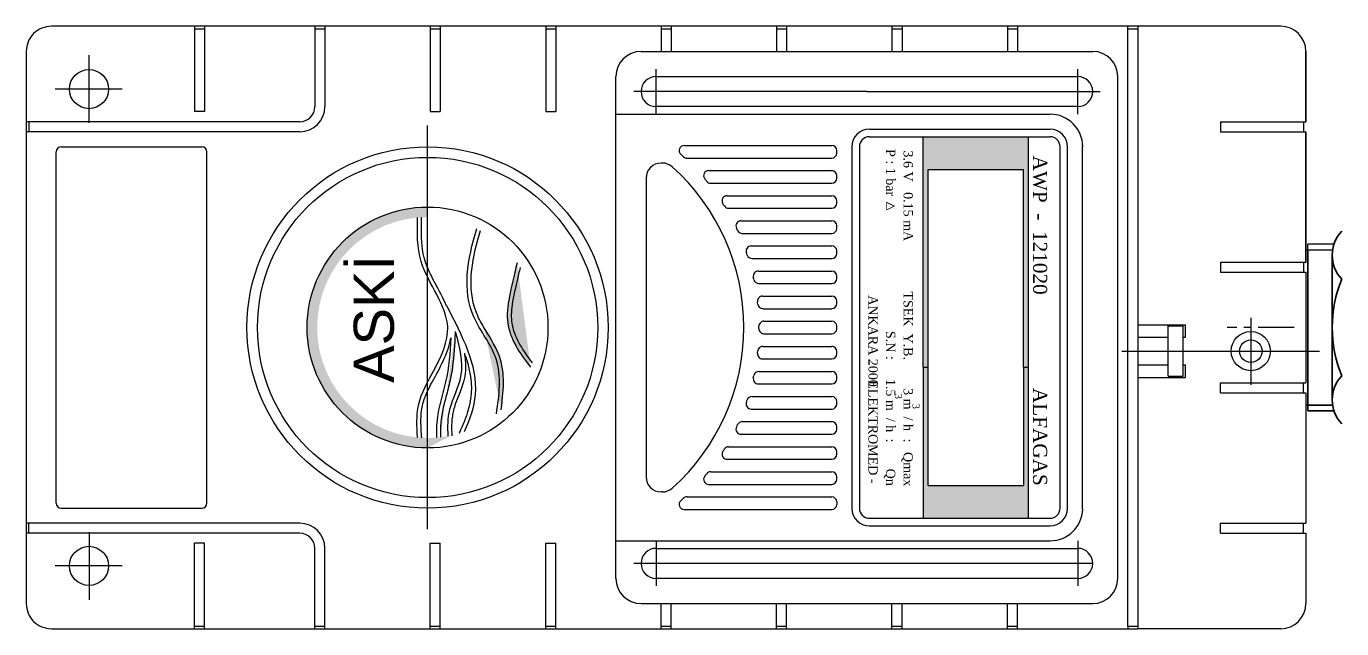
# Model space of a CAD drawing. Header units: centimetres. Extents: x 0 to 3740, y -4063 to 107.
# Drawn here: x 71.27 to 117.72, y -1076.21 to -1054.95 of the extents above; entities that cross this region are included whole.
import ezdxf

# ---------------------------------------------------------------- set-up
doc = ezdxf.new("R2010")
doc.units = ezdxf.units.CM
doc.linetypes.add('CENTER', pattern=[5.08, 3.175, -0.635, 0.635, -0.635])
doc.linetypes.add('SOGUK', pattern=[50, 40, -5, 0, -5])
doc.layers.add('ROTAS-SIHHI-SEMBOL', color=5, linetype='Continuous')
doc.styles.add('HALİL', font='arial.ttf')
doc.styles.add('STYLE1', font='times.ttf', dxfattribs={"width": 0.7})

# ---------------------------------------------------------------- blocks, each defined once
blk = doc.blocks.new('MTY-SU SAYACI KARTLI')
at = {"linetype": 'Continuous', "ltscale": 0.2}
h = blk.add_hatch(color=1, dxfattribs=at)
h.paths.add_polyline_path([(36.883, 0.119), (36.971, 0.119), (36.971, 2.91), (38.655, 2.91), (38.655, 0.119), (38.743, 0.119), (38.743, 3.486), (36.883, 3.486)])
h.paths.add_polyline_path([(36.883, -0.579), (36.971, -0.579), (36.971, 0.119), (36.883, 0.119)])
h.paths.add_polyline_path([(38.655, -0.579), (38.743, -0.579), (38.743, 0.119), (38.655, 0.119)])
h = blk.add_hatch(color=1, dxfattribs=at)
h.paths.add_polyline_path([(36.883, 0.119), (36.971, 0.119), (36.971, 2.91), (38.655, 2.91), (38.655, 0.119), (38.743, 0.119), (38.743, 3.486), (36.883, 3.486)])
h.paths.add_polyline_path([(36.883, -0.579), (36.971, -0.579), (36.971, 0.119), (36.883, 0.119)])
h.paths.add_polyline_path([(38.655, -0.579), (38.743, -0.579), (38.743, 0.119), (38.655, 0.119)])
h = blk.add_hatch(color=1, dxfattribs=at)
h.paths.add_polyline_path([(28.135, 2.245), (28.135, 2.068, 1), (28.135, -1.83), (28.135, -2.007, -1)])
edge = h.paths.add_edge_path()
edge.add_line((28.135, -2.007), (28.135, -1.83))
edge.add_arc((28.135, 0.119), 1.949, 270, 282.683)
edge.add_spline(control_points=[(28.564, -1.792), (28.564, -1.789), (28.563, -1.786), (28.563, -1.782)], knot_values=[5.289498, 5.289498, 5.289498, 5.289498, 5.317392, 5.317392, 5.317392, 5.317392], degree=3, periodic=0)
h = blk.add_hatch(color=1, dxfattribs=at)
h.paths.add_polyline_path([(28.135, 2.245), (28.135, 2.068, 1), (28.135, -1.83), (28.135, -2.007, -1)])
edge = h.paths.add_edge_path()
edge.add_line((28.135, -2.007), (28.135, -1.83))
edge.add_arc((28.135, 0.119), 1.949, 270, 282.683)
edge.add_spline(control_points=[(28.564, -1.792), (28.564, -1.789), (28.563, -1.786), (28.563, -1.782)], knot_values=[5.289498, 5.289498, 5.289498, 5.289498, 5.317392, 5.317392, 5.317392, 5.317392], degree=3, periodic=0)
h = blk.add_hatch(color=1, dxfattribs=at)
edge = h.paths.add_edge_path()
edge.add_spline(control_points=[(29.954, -0.581), (29.754, -0.33), (29.414, 0.195), (29.613, 0.798), (29.715, 1.26)], knot_values=[0.701679, 0.701679, 0.701679, 0.701679, 3.244989, 5.921262, 5.921262, 5.921262, 5.921262], degree=3, periodic=0)
h = blk.add_hatch(color=1, dxfattribs=at)
edge = h.paths.add_edge_path()
edge.add_spline(control_points=[(29.954, -0.581), (29.754, -0.33), (29.414, 0.195), (29.613, 0.798), (29.715, 1.26)], knot_values=[0.701679, 0.701679, 0.701679, 0.701679, 3.244989, 5.921262, 5.921262, 5.921262, 5.921262], degree=3, periodic=0)
h = blk.add_hatch(color=1, dxfattribs=at)
edge = h.paths.add_edge_path()
edge.add_spline(control_points=[(28.622, 0.046), (28.62, -0.013), (28.617, -0.071), (28.603, -0.334), (28.585, -0.539), (28.529, -0.841), (28.504, -0.94), (28.452, -1.132), (28.425, -1.227), (28.384, -1.418), (28.371, -1.515), (28.362, -1.682), (28.361, -1.749), (28.362, -1.817)], knot_values=[0.366937, 0.366937, 0.366937, 0.366937, 0.856442, 0.856442, 2.569326, 2.569326, 3.406162, 3.406162, 4.242998, 4.242998, 5.120567, 5.120567, 5.702067, 5.702067, 5.702067, 5.702067], degree=3, periodic=0)
h = blk.add_hatch(color=1, dxfattribs=at)
edge = h.paths.add_edge_path()
edge.add_spline(control_points=[(28.622, 0.046), (28.62, -0.013), (28.617, -0.071), (28.603, -0.334), (28.585, -0.539), (28.529, -0.841), (28.504, -0.94), (28.452, -1.132), (28.425, -1.227), (28.384, -1.418), (28.371, -1.515), (28.362, -1.682), (28.361, -1.749), (28.362, -1.817)], knot_values=[0.366937, 0.366937, 0.366937, 0.366937, 0.856442, 0.856442, 2.569326, 2.569326, 3.406162, 3.406162, 4.242998, 4.242998, 5.120567, 5.120567, 5.702067, 5.702067, 5.702067, 5.702067], degree=3, periodic=0)
h = blk.add_hatch(color=1, dxfattribs=at)
edge = h.paths.add_edge_path()
edge.add_spline(control_points=[(29.131, 0.119), (29.141, 0.102), (29.151, 0.085), (29.254, -0.086), (29.357, -0.244), (29.442, -0.506), (29.458, -0.593), (29.483, -0.841), (29.472, -1.005), (29.448, -1.224), (29.44, -1.28), (29.433, -1.335)], knot_values=[0.211698, 0.211698, 0.211698, 0.211698, 0.378171, 0.378171, 1.887189, 1.887189, 2.608882, 2.608882, 3.932984, 3.932984, 4.383336, 4.383336, 4.383336, 4.383336], degree=3, periodic=0)
h = blk.add_hatch(color=1, dxfattribs=at)
edge = h.paths.add_edge_path()
edge.add_spline(control_points=[(29.131, 0.119), (29.141, 0.102), (29.151, 0.085), (29.254, -0.086), (29.357, -0.244), (29.442, -0.506), (29.458, -0.593), (29.483, -0.841), (29.472, -1.005), (29.448, -1.224), (29.44, -1.28), (29.433, -1.335)], knot_values=[0.211698, 0.211698, 0.211698, 0.211698, 0.378171, 0.378171, 1.887189, 1.887189, 2.608882, 2.608882, 3.932984, 3.932984, 4.383336, 4.383336, 4.383336, 4.383336], degree=3, periodic=0)
blk.add_hatch(color=1, dxfattribs=at).paths.add_polyline_path([(36.883, -3.247), (38.743, -3.247), (38.743, -0.579), (38.655, -0.579), (38.655, -2.672), (36.971, -2.672), (36.971, -0.579), (36.883, -0.579)])
blk.add_hatch(color=1, dxfattribs=at).paths.add_polyline_path([(36.883, -3.247), (38.743, -3.247), (38.743, -0.579), (38.655, -0.579), (38.655, -2.672), (36.971, -2.672), (36.971, -0.579), (36.883, -0.579)])
at = {"color": 1, "linetype": 'Continuous', "ltscale": 4}
for p, q in [((24.019, 5.435), (24.019, 3.929)), ((24.019, 5.435), (24.019, 3.929)), ((24.196, 5.435), (24.196, 3.929)), ((24.196, 5.435), (24.196, 3.929)), ((26.145, 5.435), (26.145, 4.017)), ((26.145, 5.435), (26.145, 4.017)), ((26.322, 5.435), (26.322, 4.017)), ((26.322, 5.435), (26.322, 4.017)), ((28.183, 5.435), (28.183, 3.929)), ((28.183, 5.435), (28.183, 3.929)), ((28.36, 5.435), (28.36, 3.929)), ((28.36, 5.435), (28.36, 3.929)), ((30.22, 5.435), (30.22, 3.929)), ((30.22, 5.435), (30.22, 3.929)), ((30.398, 5.435), (30.398, 3.929)), ((30.398, 5.435), (30.398, 3.929)), ((32.258, 5.435), (32.258, 4.992)), ((32.258, 5.435), (32.258, 4.992)), ((32.258, 5.39), (32.435, 5.39)), ((32.258, 5.39), (32.435, 5.39)), ((32.435, 5.435), (32.435, 4.992)), ((32.435, 5.435), (32.435, 4.992)), ((34.296, 5.435), (34.296, 4.992)), ((34.296, 5.435), (34.296, 4.992)), ((34.296, 5.39), (34.473, 5.39)), ((34.296, 5.39), (34.473, 5.39)), ((34.473, 5.435), (34.473, 4.992)), ((34.473, 5.435), (34.473, 4.992)), ((36.333, 5.435), (36.333, 4.992)), ((36.333, 5.435), (36.333, 4.992)), ((36.333, 5.39), (36.511, 5.39)), ((36.333, 5.39), (36.511, 5.39)), ((36.511, 5.435), (36.511, 4.992)), ((36.511, 5.435), (36.511, 4.992)), ((38.371, 5.435), (38.371, 4.992)), ((38.371, 5.435), (38.371, 4.992)), ((38.371, 5.39), (38.548, 5.39)), ((38.371, 5.39), (38.548, 5.39)), ((38.548, 5.435), (38.548, 4.992)), ((38.548, 5.435), (38.548, 4.992)), ((40.497, -5.152), (40.497, 5.39)), ((40.497, -5.152), (40.497, 5.39)), ((31.904, 4.992), (39.878, 4.992)), ((31.904, 4.992), (39.878, 4.992)), ((31.461, -0.324), (31.461, 4.549)), ((31.461, -0.324), (31.461, 4.549)), ((32.17, 4.549), (39.612, 4.549)), ((32.17, 4.549), (39.612, 4.549)), ((40.321, -4.311), (40.321, 4.549)), ((40.321, -4.311), (40.321, 4.549)), ((39.612, 4.017), (32.17, 4.017)), ((39.612, 4.017), (32.17, 4.017)), ((25.879, 3.751), (21.051, 3.751)), ((25.879, 3.751), (21.051, 3.751)), ((21.095, 3.751), (21.095, 3.574)), ((21.095, 3.751), (21.095, 3.574)), ((24.196, 3.929), (24.019, 3.929)), ((24.196, 3.929), (24.019, 3.929)), ((28.183, 3.929), (28.36, 3.929)), ((28.183, 3.929), (28.36, 3.929)), ((30.22, 3.929), (30.398, 3.929)), ((30.22, 3.929), (30.398, 3.929)), ((31.461, 3.884), (39.125, 3.884)), ((31.461, 3.884), (39.125, 3.884)), ((42.136, 3.751), (43.642, 3.751)), ((42.136, 3.751), (42.136, 3.574)), ((42.136, 3.751), (43.642, 3.751)), ((42.136, 3.751), (42.136, 3.574)), ((25.879, 3.574), (21.051, 3.574)), ((25.879, 3.574), (21.051, 3.574)), ((35.935, 3.619), (39.125, 3.619)), ((35.935, 3.619), (39.125, 3.619)), ((35.935, 3.486), (39.125, 3.486)), ((35.935, 3.486), (39.125, 3.486)), ((42.136, 3.574), (43.642, 3.574)), ((42.136, 3.574), (43.642, 3.574)), ((21.668, 3.308), (24.149, 3.308)), ((21.668, 3.308), (24.149, 3.308)), ((35.625, 3.308), (35.625, -3.07)), ((35.625, 3.308), (35.625, -3.07)), ((35.758, 3.308), (35.758, -3.07)), ((35.758, 3.308), (35.758, -3.07)), ((39.302, -3.07), (39.302, 3.308)), ((39.302, -3.07), (39.302, 3.308)), ((39.435, -3.07), (39.435, 3.308)), ((39.435, -3.07), (39.435, 3.308)), ((39.7, -3.09), (39.7, 3.328)), ((39.7, -3.09), (39.7, 3.328)), ((21.58, -2.982), (21.58, 3.22)), ((21.58, -2.982), (21.58, 3.22)), ((24.237, -2.982), (24.237, 3.22)), ((24.237, -2.982), (24.237, 3.22)), ((42.136, 1.271), (43.642, 1.271)), ((42.136, 1.271), (42.136, 1.094)), ((42.136, 1.271), (43.642, 1.271)), ((42.136, 1.271), (42.136, 1.094)), ((42.136, 1.094), (43.642, 1.094)), ((42.136, 1.094), (43.642, 1.094)), ((40.674, 0.168), (41.516, 0.168)), ((40.674, 0.168), (41.516, 0.168)), ((41.21, 0.146), (41.476, 0.146)), ((41.21, -0.74), (41.21, 0.146)), ((41.21, 0.146), (41.476, 0.146)), ((41.21, -0.74), (41.21, 0.146)), ((41.476, -0.74), (41.476, 0.146)), ((41.476, -0.74), (41.476, 0.146)), ((41.516, -0.053), (41.516, 0.168)), ((41.516, -0.053), (41.516, 0.168)), ((40.674, -0.053), (41.21, -0.053)), ((40.674, -0.053), (41.21, -0.053)), ((41.476, -0.053), (41.516, -0.053)), ((41.476, -0.053), (41.516, -0.053)), ((31.461, -4.311), (31.461, -0.324)), ((31.461, -4.311), (31.461, -0.324)), ((40.674, -0.541), (41.21, -0.541)), ((40.674, -0.541), (41.21, -0.541)), ((41.476, -0.541), (41.516, -0.541)), ((41.476, -0.541), (41.516, -0.541)), ((41.516, -0.762), (41.516, -0.541)), ((41.516, -0.762), (41.516, -0.541)), ((40.674, -0.762), (41.516, -0.762)), ((40.674, -0.762), (41.516, -0.762)), ((41.21, -0.74), (41.476, -0.74)), ((41.21, -0.74), (41.476, -0.74)), ((42.136, -0.855), (43.642, -0.855)), ((42.136, -1.033), (42.136, -0.855)), ((42.136, -0.855), (43.642, -0.855)), ((42.136, -1.033), (42.136, -0.855)), ((42.136, -1.033), (43.642, -1.033)), ((42.136, -1.033), (43.642, -1.033)), ((21.668, -3.07), (24.149, -3.07)), ((21.668, -3.07), (24.149, -3.07)), ((35.935, -3.247), (39.125, -3.247)), ((35.935, -3.247), (39.125, -3.247)), ((25.879, -3.336), (21.051, -3.336)), ((25.879, -3.336), (21.051, -3.336)), ((21.095, -3.513), (21.095, -3.336)), ((21.095, -3.513), (21.095, -3.336)), ((35.935, -3.38), (39.125, -3.38)), ((35.935, -3.38), (39.125, -3.38)), ((42.136, -3.336), (43.642, -3.336)), ((42.136, -3.513), (42.136, -3.336)), ((42.136, -3.336), (43.642, -3.336)), ((42.136, -3.513), (42.136, -3.336)), ((25.879, -3.513), (21.051, -3.513)), ((25.879, -3.513), (21.051, -3.513)), ((24.019, -5.197), (24.019, -3.69)), ((24.019, -5.197), (24.019, -3.69)), ((24.196, -3.69), (24.019, -3.69)), ((24.019, -5.197), (24.019, -3.69)), ((24.019, -5.197), (24.019, -3.69)), ((24.196, -3.69), (24.019, -3.69)), ((24.196, -5.197), (24.196, -3.69)), ((24.196, -5.197), (24.196, -3.69)), ((28.183, -5.197), (28.183, -3.69)), ((28.183, -3.69), (28.36, -3.69)), ((28.183, -5.197), (28.183, -3.69)), ((28.183, -3.69), (28.36, -3.69)), ((28.36, -5.197), (28.36, -3.69)), ((28.36, -5.197), (28.36, -3.69)), ((30.22, -5.197), (30.22, -3.69)), ((30.22, -3.69), (30.398, -3.69)), ((30.22, -5.197), (30.22, -3.69)), ((30.22, -3.69), (30.398, -3.69)), ((30.398, -5.197), (30.398, -3.69)), ((30.398, -5.197), (30.398, -3.69)), ((31.461, -3.646), (39.125, -3.646)), ((31.461, -3.646), (39.125, -3.646)), ((42.136, -3.513), (43.642, -3.513)), ((42.136, -3.513), (43.642, -3.513)), ((26.145, -5.197), (26.145, -3.779)), ((26.145, -5.197), (26.145, -3.779)), ((26.322, -5.197), (26.322, -3.779)), ((26.322, -5.197), (26.322, -3.779)), ((32.17, -3.779), (39.612, -3.779)), ((32.17, -3.779), (39.612, -3.779)), ((39.612, -4.311), (32.17, -4.311)), ((39.612, -4.311), (32.17, -4.311)), ((31.904, -4.754), (39.878, -4.754)), ((31.904, -4.754), (39.878, -4.754)), ((32.258, -5.197), (32.258, -4.754)), ((32.258, -5.197), (32.258, -4.754)), ((32.435, -5.197), (32.435, -4.754)), ((32.435, -5.197), (32.435, -4.754)), ((34.296, -5.197), (34.296, -4.754)), ((34.296, -5.197), (34.296, -4.754)), ((34.473, -5.197), (34.473, -4.754)), ((34.473, -5.197), (34.473, -4.754)), ((36.333, -5.197), (36.333, -4.754)), ((36.333, -5.197), (36.333, -4.754)), ((36.511, -5.197), (36.511, -4.754)), ((36.511, -5.197), (36.511, -4.754)), ((38.371, -5.197), (38.371, -4.754)), ((38.371, -5.197), (38.371, -4.754)), ((38.548, -5.197), (38.548, -4.754)), ((38.548, -5.197), (38.548, -4.754)), ((24.019, -5.152), (24.196, -5.152)), ((24.019, -5.152), (24.196, -5.152)), ((26.145, -5.152), (26.322, -5.152)), ((26.145, -5.152), (26.322, -5.152)), ((28.183, -5.152), (28.36, -5.152)), ((28.183, -5.152), (28.36, -5.152)), ((30.22, -5.152), (30.398, -5.152)), ((30.22, -5.152), (30.398, -5.152)), ((32.258, -5.152), (32.435, -5.152)), ((32.258, -5.152), (32.435, -5.152)), ((34.296, -5.152), (34.473, -5.152)), ((34.296, -5.152), (34.473, -5.152)), ((36.333, -5.152), (36.511, -5.152)), ((36.333, -5.152), (36.511, -5.152)), ((38.371, -5.152), (38.548, -5.152)), ((38.371, -5.152), (38.548, -5.152)), ((40.497, -5.152), (40.674, -5.152)), ((40.497, -5.152), (40.497, -5.197)), ((40.497, -5.152), (40.674, -5.152)), ((40.497, -5.152), (40.497, -5.197)), ((40.674, -5.197), (40.674, -5.197)), ((40.674, -5.197), (40.674, -5.197))]:
    blk.add_line(p, q, dxfattribs=at)
at = {"color": 18, "linetype": 'Continuous', "ltscale": 4, "true_color": 0x000000}
for p, q in [((24.019, 5.39), (24.196, 5.39)), ((24.019, 5.39), (24.196, 5.39)), ((26.145, 5.39), (26.322, 5.39)), ((26.145, 5.39), (26.322, 5.39)), ((28.183, 5.39), (28.36, 5.39)), ((28.183, 5.39), (28.36, 5.39)), ((30.22, 5.39), (30.398, 5.39)), ((30.22, 5.39), (30.398, 5.39)), ((40.497, 5.39), (40.497, 5.435)), ((40.497, 5.39), (40.497, 5.435)), ((40.497, 5.39), (40.674, 5.39)), ((40.497, 5.39), (40.674, 5.39)), ((40.674, 5.435), (40.674, 5.435)), ((40.674, 5.435), (40.674, 5.435))]:
    blk.add_line(p, q, dxfattribs=at)
at = {"color": 18, "linetype": 'Continuous', "ltscale": 0.2, "true_color": 0x000000}
for q in [(40.674, 5.435), (40.674, 5.435), (43.199, 5.435), (43.199, 5.435)]:
    blk.add_line((43.199, 5.435), q, dxfattribs=at)
at = {"color": 3, "linetype": 'Continuous', "ltscale": 0.2}
for p, q in [((40.674, 5.435), (40.674, -0.053)), ((40.674, 5.435), (40.674, -0.053)), ((43.199, 5.435), (40.674, 5.435)), ((43.642, 4.992), (43.642, 3.751)), ((43.642, 3.751), (43.642, 4.992)), ((43.642, 4.992), (43.642, 3.751)), ((43.642, 3.751), (43.642, 4.992)), ((43.598, 3.751), (43.598, 3.574)), ((43.598, 3.751), (43.598, 3.574)), ((43.642, 1.271), (43.642, 3.574)), ((43.642, 3.574), (43.642, 1.271)), ((43.642, 1.271), (43.642, 3.574)), ((43.642, 3.574), (43.642, 1.271)), ((36.971, 2.91), (38.655, 2.91)), ((36.971, 2.91), (38.655, 2.91)), ((43.677, 1.492), (43.677, 1.59)), ((43.677, 1.492), (43.677, 1.59)), ((43.598, 1.271), (43.598, 1.094)), ((43.598, 1.271), (43.598, 1.094)), ((43.642, 1.094), (43.642, -0.855)), ((43.642, 1.094), (43.642, -0.855)), ((40.674, -0.053), (40.674, -0.541)), ((40.674, -0.053), (40.674, -0.541)), ((40.674, -0.541), (40.674, -5.197)), ((40.674, -0.541), (40.674, -5.197)), ((43.598, -1.033), (43.598, -0.855)), ((43.598, -1.033), (43.598, -0.855)), ((43.642, -1.033), (43.642, -3.336)), ((43.642, -1.033), (43.642, -3.336)), ((43.598, -3.513), (43.598, -3.336)), ((43.598, -3.513), (43.598, -3.336)), ((43.642, -3.513), (43.642, -4.754)), ((43.642, -3.513), (43.642, -4.754)), ((43.199, -5.197), (40.674, -5.197)), ((43.199, -5.197), (40.674, -5.197))]:
    blk.add_line(p, q, dxfattribs=at)
at = {"color": 111, "linetype": 'Continuous'}
for p, q in [((22.158, 3.731), (22.158, 4.923)), ((22.158, 3.731), (22.158, 4.923)), ((22.745, 4.327), (21.562, 4.327)), ((22.745, 4.327), (21.562, 4.327)), ((32.665, 3.33), (35.271, 3.33)), ((32.665, 3.33), (35.271, 3.33)), ((32.715, 3.109), (35.271, 3.109)), ((32.715, 3.109), (35.271, 3.109)), ((35.359, 3.197), (35.359, 3.242)), ((35.359, 3.197), (35.359, 3.242)), ((33.097, 2.887), (35.271, 2.887)), ((33.097, 2.887), (35.271, 2.887)), ((35.359, 2.754), (35.359, 2.799)), ((35.359, 2.754), (35.359, 2.799)), ((31.992, 2.755), (31.992, -2.533)), ((31.992, 2.755), (31.992, -2.533)), ((33.134, 2.666), (35.271, 2.666)), ((33.134, 2.666), (35.271, 2.666)), ((33.422, 2.444), (35.271, 2.444)), ((33.422, 2.444), (35.271, 2.444)), ((35.359, 2.311), (35.359, 2.356)), ((35.359, 2.311), (35.359, 2.356)), ((33.45, 2.223), (35.271, 2.223)), ((33.45, 2.223), (35.271, 2.223)), ((33.667, 2.001), (35.271, 2.001)), ((33.667, 2.001), (35.271, 2.001)), ((35.359, 1.868), (35.359, 1.913)), ((35.359, 1.868), (35.359, 1.913)), ((33.688, 1.78), (35.271, 1.78)), ((33.688, 1.78), (35.271, 1.78)), ((33.848, 1.558), (35.271, 1.558)), ((33.848, 1.558), (35.271, 1.558)), ((35.359, 1.425), (35.359, 1.47)), ((35.359, 1.425), (35.359, 1.47)), ((33.863, 1.337), (35.271, 1.337)), ((33.863, 1.337), (35.271, 1.337)), ((33.973, 1.115), (35.271, 1.115)), ((33.973, 1.115), (35.271, 1.115)), ((35.359, 0.983), (35.359, 1.027)), ((35.359, 0.983), (35.359, 1.027)), ((33.983, 0.894), (35.271, 0.894)), ((33.983, 0.894), (35.271, 0.894)), ((34.047, 0.672), (35.271, 0.672)), ((34.047, 0.672), (35.271, 0.672)), ((35.359, 0.54), (35.359, 0.584)), ((35.359, 0.54), (35.359, 0.584)), ((34.052, 0.451), (35.271, 0.451)), ((34.052, 0.451), (35.271, 0.451)), ((34.073, 0.229), (35.271, 0.229)), ((34.073, 0.229), (35.271, 0.229)), ((34.073, 0.008), (35.271, 0.008)), ((34.073, 0.008), (35.271, 0.008)), ((35.359, 0.097), (35.359, 0.141)), ((35.359, 0.097), (35.359, 0.141)), ((34.052, -0.214), (35.271, -0.214)), ((34.052, -0.214), (35.271, -0.214)), ((34.047, -0.435), (35.271, -0.435)), ((34.047, -0.435), (35.271, -0.435)), ((35.359, -0.346), (35.359, -0.302)), ((35.359, -0.346), (35.359, -0.302)), ((33.982, -0.656), (35.271, -0.656)), ((33.982, -0.656), (35.271, -0.656)), ((33.973, -0.878), (35.271, -0.878)), ((33.973, -0.878), (35.271, -0.878)), ((35.359, -0.789), (35.359, -0.745)), ((35.359, -0.789), (35.359, -0.745)), ((33.863, -1.099), (35.271, -1.099)), ((33.863, -1.099), (35.271, -1.099)), ((33.848, -1.321), (35.271, -1.321)), ((33.848, -1.321), (35.271, -1.321)), ((35.359, -1.232), (35.359, -1.188)), ((35.359, -1.232), (35.359, -1.188)), ((33.688, -1.542), (35.271, -1.542)), ((33.688, -1.542), (35.271, -1.542)), ((33.667, -1.764), (35.271, -1.764)), ((33.667, -1.764), (35.271, -1.764)), ((35.359, -1.675), (35.359, -1.631)), ((35.359, -1.675), (35.359, -1.631)), ((33.449, -1.985), (35.271, -1.985)), ((33.449, -1.985), (35.271, -1.985)), ((35.359, -2.118), (35.359, -2.074)), ((35.359, -2.118), (35.359, -2.074)), ((33.422, -2.207), (35.271, -2.207)), ((33.422, -2.207), (35.271, -2.207)), ((33.133, -2.428), (35.271, -2.428)), ((33.133, -2.428), (35.271, -2.428)), ((35.359, -2.561), (35.359, -2.517)), ((35.359, -2.561), (35.359, -2.517)), ((33.097, -2.65), (35.271, -2.65)), ((33.097, -2.65), (35.271, -2.65)), ((32.715, -2.871), (35.271, -2.871)), ((32.715, -2.871), (35.271, -2.871)), ((35.359, -2.959), (35.359, -3.004)), ((35.359, -2.959), (35.359, -3.004)), ((32.665, -3.092), (35.271, -3.092)), ((32.665, -3.092), (35.271, -3.092)), ((22.158, -3.493), (22.158, -4.685)), ((22.158, -3.493), (22.158, -4.685)), ((22.745, -4.089), (21.562, -4.089)), ((22.745, -4.089), (21.562, -4.089))]:
    blk.add_line(p, q, dxfattribs=at)
at = {"color": 111, "linetype": 'SOGUK', "lineweight": 25}
for p, q in [((32.17, 3.887), (32.17, 4.679)), ((32.17, 3.887), (32.17, 4.679)), ((39.612, 3.887), (39.612, 4.679)), ((39.612, 3.887), (39.612, 4.679)), ((35.891, 4.283), (31.774, 4.283)), ((35.891, 4.283), (31.774, 4.283)), ((35.891, 4.283), (40.007, 4.283)), ((35.891, 4.283), (40.007, 4.283)), ((32.17, -3.649), (32.17, -4.441)), ((32.17, -3.649), (32.17, -4.441)), ((39.612, -3.649), (39.612, -4.441)), ((39.612, -3.649), (39.612, -4.441)), ((39.878, -4.045), (31.774, -4.045)), ((39.878, -4.045), (31.774, -4.045))]:
    blk.add_line(p, q, dxfattribs=at)
at = {"color": 1, "linetype": 'SOGUK', "lineweight": 25}
for p, q in [((28.135, -3.443), (28.135, 3.682)), ((28.135, -3.443), (28.135, 3.682)), ((42.668, 0.289), (42.668, -0.893)), ((42.668, 0.289), (42.668, -0.893)), ((40.391, -0.297), (43.881, -0.297)), ((40.391, -0.297), (43.881, -0.297))]:
    blk.add_line(p, q, dxfattribs=at)
at = {"color": 1, "linetype": 'Continuous', "ltscale": 0.2}
for p, q in [((36.883, -0.579), (36.883, 3.486)), ((36.883, -0.579), (36.883, 3.486)), ((38.743, -0.579), (38.743, 3.486)), ((38.743, -0.579), (38.743, 3.486)), ((36.971, -0.579), (36.971, 2.91)), ((36.971, -0.579), (36.971, 2.91)), ((38.655, -0.579), (38.655, 2.91)), ((38.655, -0.579), (38.655, 2.91)), ((36.883, -0.579), (36.971, -0.579)), ((36.883, -0.579), (36.883, -3.247)), ((36.883, -0.579), (36.971, -0.579)), ((36.883, -0.579), (36.883, -3.247)), ((36.971, -2.672), (36.971, -0.579)), ((36.971, -2.672), (36.971, -0.579)), ((38.655, -0.579), (38.743, -0.579)), ((38.655, -0.579), (38.655, -2.672)), ((38.655, -0.579), (38.743, -0.579)), ((38.655, -0.579), (38.655, -2.672)), ((38.743, -3.247), (38.743, -0.579)), ((38.743, -3.247), (38.743, -0.579)), ((28.717, -1.69), (28.69, -1.749)), ((28.717, -1.69), (28.69, -1.749)), ((36.971, -2.672), (38.655, -2.672)), ((36.971, -2.672), (38.655, -2.672))]:
    blk.add_line(p, q, dxfattribs=at)
at = {"color": 111, "linetype": 'Continuous', "ltscale": 0.2}
for p, q in [((32.28, 3.021), (32.258, 3.021)), ((32.28, 3.021), (32.258, 3.021)), ((31.993, -2.533), (31.992, -2.533)), ((31.993, -2.533), (31.992, -2.533)), ((32.28, -2.782), (32.258, -2.782)), ((32.28, -2.782), (32.258, -2.782))]:
    blk.add_line(p, q, dxfattribs=at)
at = {"color": 7, "linetype": 'Continuous', "ltscale": 0.2}
for p, q in [((28.029, 2.058), (28.029, 2.065)), ((28.029, 2.058), (28.029, 2.065)), ((28.029, -1.818), (28.03, -1.827)), ((28.029, -1.818), (28.03, -1.827))]:
    blk.add_line(p, q, dxfattribs=at)
at = {"color": 1, "lineweight": 25, "ltscale": 0.2}
for p, q in [((43.642, 1.492), (44.114, 1.492)), ((43.642, 1.492), (44.114, 1.492)), ((44.138, 1.59), (43.677, 1.59)), ((44.138, 1.59), (43.677, 1.59))]:
    blk.add_line(p, q, dxfattribs=at)
at = {"color": 1, "lineweight": 35}
for p, q in [((43.677, -1.352), (43.677, 1.492)), ((43.677, -1.352), (43.677, 1.492)), ((44.107, -1.169), (44.107, 1.407)), ((44.107, -1.169), (44.107, 1.407)), ((43.642, -1.254), (44.114, -1.254)), ((43.642, -1.254), (44.114, -1.254)), ((44.137, -1.352), (43.677, -1.352)), ((44.137, -1.352), (43.677, -1.352))]:
    blk.add_line(p, q, dxfattribs=at)
at = {"color": 1, "linetype": 'Center', "ltscale": 0.2}
blk.add_line((43.436, 0.119), (42.254, 0.119), dxfattribs=at)
blk.add_line((43.436, 0.119), (42.254, 0.119), dxfattribs=at)
at = {"color": 4, "linetype": 'Continuous', "ltscale": 0.2}
blk.add_lwpolyline([(40.674, 5.435), (21.494, 5.435, 0.414214), (21.051, 4.992), (21.051, -4.754, 0.414214), (21.494, -5.197), (40.674, -5.197)], format="xyb", dxfattribs=at)
blk.add_lwpolyline([(40.674, 5.435), (21.494, 5.435, 0.414214), (21.051, 4.992), (21.051, -4.754, 0.414214), (21.494, -5.197), (40.674, -5.197)], format="xyb", dxfattribs=at)
at = {"color": 111, "linetype": 'Continuous', "ltscale": 0.2, "const_width": 0.0144}
blk.add_lwpolyline([(36.375, 2.261), (36.241, 2.195), (36.241, 2.327)], close=True, dxfattribs=at)
blk.add_lwpolyline([(36.375, 2.261), (36.241, 2.195), (36.241, 2.327)], close=True, dxfattribs=at)
at = {"color": 111, "linetype": 'Continuous'}
for centre, radius in [((22.158, 4.327), 0.346), ((22.158, 4.327), 0.346), ((42.668, -0.297), 0.346), ((42.668, -0.297), 0.346), ((42.668, -0.297), 0.199), ((42.668, -0.297), 0.199), ((22.158, -4.089), 0.346), ((22.158, -4.089), 0.346)]:
    blk.add_circle(centre, radius, dxfattribs=at)
at = {"color": 2, "linetype": 'Continuous', "ltscale": 0.2}
for radius in [3.189, 3.189, 3.003, 3.003]:
    blk.add_circle((28.135, 0.119), radius, dxfattribs=at)
at = {"color": 1, "linetype": 'Continuous', "ltscale": 0.2}
blk.add_circle((28.135, 0.119), 2.126, dxfattribs=at)
blk.add_circle((28.135, 0.119), 2.126, dxfattribs=at)
at = {"color": 18, "linetype": 'Continuous', "ltscale": 0.2, "true_color": 0x000000}
blk.add_arc((43.199, 4.992), 0.443, 360, 90, dxfattribs=at)
blk.add_arc((43.199, 4.992), 0.443, 360, 90, dxfattribs=at)
at = {"color": 3, "linetype": 'Continuous', "ltscale": 0.2}
for centre, start, end in [((43.199, 4.992), 0, 90), ((43.199, -4.754), 270, 360), ((43.199, -4.754), 270, 360)]:
    blk.add_arc(centre, 0.443, start, end, dxfattribs=at)
at = {"color": 1, "linetype": 'Continuous', "ltscale": 4}
for centre, radius, start, end in [((31.904, 4.549), 0.443, 90, 180), ((31.904, 4.549), 0.443, 90, 180), ((39.878, 4.549), 0.443, 360, 90), ((39.878, 4.549), 0.443, 360, 90), ((32.17, 4.283), 0.266, 90, 270), ((32.17, 4.283), 0.266, 90, 270), ((39.612, 4.283), 0.266, 270, 90), ((39.612, 4.283), 0.266, 270, 90), ((25.879, 4.017), 0.266, 270, 0), ((25.879, 4.017), 0.443, 270, 0), ((25.879, 4.017), 0.266, 270, 0), ((25.879, 4.017), 0.443, 270, 0), ((39.125, 3.308), 0.576, 0, 90), ((39.125, 3.308), 0.576, 0, 90), ((35.935, 3.308), 0.31, 90, 180), ((35.935, 3.308), 0.31, 90, 180), ((35.935, 3.308), 0.177, 90, 180), ((35.935, 3.308), 0.177, 90, 180), ((39.125, 3.308), 0.31, 0, 90), ((39.125, 3.308), 0.31, 0, 90), ((39.125, 3.308), 0.177, 0, 90), ((39.125, 3.308), 0.177, 0, 90), ((21.668, 3.22), 0.0886, 90, 180), ((21.668, 3.22), 0.0886, 90, 180), ((24.149, 3.22), 0.0886, 0, 90), ((24.149, 3.22), 0.0886, 0, 90), ((21.668, -2.982), 0.0886, 180, 270), ((21.668, -2.982), 0.0886, 180, 270), ((24.149, -2.982), 0.0886, 270, 0), ((24.149, -2.982), 0.0886, 270, 0), ((35.935, -3.07), 0.31, 180, 270), ((35.935, -3.07), 0.31, 180, 270), ((35.935, -3.07), 0.177, 180, 270), ((35.935, -3.07), 0.177, 180, 270), ((39.125, -3.07), 0.177, 270, 0), ((39.125, -3.07), 0.31, 270, 0), ((39.125, -3.07), 0.177, 270, 0), ((39.125, -3.07), 0.31, 270, 0), ((39.125, -3.07), 0.576, 270, 358.0537), ((39.125, -3.07), 0.576, 270, 358.0537), ((25.879, -3.779), 0.443, 360, 90), ((25.879, -3.779), 0.443, 360, 90), ((25.879, -3.779), 0.266, 360, 90), ((25.879, -3.779), 0.266, 360, 90), ((32.17, -4.045), 0.266, 90, 270), ((32.17, -4.045), 0.266, 90, 270), ((39.612, -4.045), 0.266, 270, 90), ((39.612, -4.045), 0.266, 270, 90), ((31.904, -4.311), 0.443, 180, 270), ((31.904, -4.311), 0.443, 180, 270), ((39.878, -4.311), 0.443, 270, 0), ((39.878, -4.311), 0.443, 270, 0)]:
    blk.add_arc(centre, radius, start, end, dxfattribs=at)
at = {"color": 111, "linetype": 'Continuous'}
for centre, radius, start, end in [((32.665, 3.242), 0.0886, 90, 228.5331), ((32.665, 3.242), 0.0886, 90, 228.5331), ((35.271, 3.242), 0.0886, 0, 90), ((35.271, 3.242), 0.0886, 0, 90), ((32.258, 2.755), 0.266, 90, 180), ((32.258, 2.755), 0.266, 90, 180), ((32.28, 2.755), 0.266, 49.3902, 90), ((32.28, 2.755), 0.266, 49.3902, 90), ((29.906, 0.119), 4.079, 47.6215, 48.5331), ((29.906, 0.119), 4.079, 47.6215, 48.5331), ((32.715, 3.197), 0.0886, 227.6215, 270), ((32.715, 3.197), 0.0886, 227.6215, 270), ((35.271, 3.197), 0.0886, 270, 0), ((35.271, 3.197), 0.0886, 270, 0), ((29.906, 0.119), 3.813, 311.9096, 48.0904), ((29.906, 0.119), 3.813, 311.9096, 48.0904), ((33.097, 2.799), 0.0886, 90, 220.0187), ((33.097, 2.799), 0.0886, 90, 220.0187), ((35.271, 2.799), 0.0886, 0, 90), ((35.271, 2.799), 0.0886, 0, 90), ((29.906, 0.119), 4.079, 39.2279, 40.0187), ((29.906, 0.119), 4.079, 39.2279, 40.0187), ((33.134, 2.754), 0.0886, 219.2279, 270), ((33.134, 2.754), 0.0886, 219.2279, 270), ((35.271, 2.754), 0.0886, 270, 0), ((35.271, 2.754), 0.0886, 270, 0), ((33.422, 2.356), 0.0886, 90, 212.4617), ((33.422, 2.356), 0.0886, 90, 212.4617), ((35.271, 2.356), 0.0886, 0, 90), ((35.271, 2.356), 0.0886, 0, 90), ((29.906, 0.119), 4.079, 31.7427, 32.4617), ((29.906, 0.119), 4.079, 31.7427, 32.4617), ((33.45, 2.311), 0.0886, 211.7427, 270), ((33.45, 2.311), 0.0886, 211.7427, 270), ((35.271, 2.311), 0.0886, 270, 0), ((35.271, 2.311), 0.0886, 270, 0), ((33.667, 1.913), 0.0886, 90, 205.4952), ((33.667, 1.913), 0.0886, 90, 205.4952), ((29.906, 0.119), 4.079, 24.8223, 25.4952), ((29.906, 0.119), 4.079, 24.8223, 25.4952), ((35.271, 1.913), 0.0886, 0, 90), ((35.271, 1.913), 0.0886, 0, 90), ((35.271, 1.868), 0.0886, 270, 0), ((35.271, 1.868), 0.0886, 270, 0), ((33.688, 1.868), 0.0886, 204.8223, 270), ((33.688, 1.868), 0.0886, 204.8223, 270), ((33.848, 1.47), 0.0886, 90, 198.9131), ((33.848, 1.47), 0.0886, 90, 198.9131), ((29.906, 0.119), 4.079, 18.2705, 18.9131), ((29.906, 0.119), 4.079, 18.2705, 18.9131), ((33.863, 1.425), 0.0886, 198.2705, 270), ((33.863, 1.425), 0.0886, 198.2705, 270), ((35.271, 1.47), 0.0886, 0, 90), ((35.271, 1.47), 0.0886, 0, 90), ((35.271, 1.425), 0.0886, 270, 0), ((35.271, 1.425), 0.0886, 270, 0), ((33.973, 1.027), 0.0886, 90, 192.5817), ((33.973, 1.027), 0.0886, 90, 192.5817), ((29.906, 0.119), 4.079, 11.9584, 12.5817), ((29.906, 0.119), 4.079, 11.9584, 12.5817), ((33.983, 0.983), 0.0886, 191.9584, 270), ((33.983, 0.983), 0.0886, 191.9584, 270), ((35.271, 1.027), 0.0886, 0, 90), ((35.271, 1.027), 0.0886, 0, 90), ((35.271, 0.983), 0.0886, 270, 0), ((35.271, 0.983), 0.0886, 270, 0), ((34.047, 0.584), 0.0886, 90, 186.4036), ((34.047, 0.584), 0.0886, 90, 186.4036), ((29.906, 0.119), 4.079, 5.7911, 6.4036), ((29.906, 0.119), 4.079, 5.7911, 6.4036), ((34.052, 0.54), 0.0886, 185.7911, 270), ((34.052, 0.54), 0.0886, 185.7911, 270), ((35.271, 0.584), 0.0886, 0, 90), ((35.271, 0.584), 0.0886, 0, 90), ((35.271, 0.54), 0.0886, 270, 0), ((35.271, 0.54), 0.0886, 270, 0), ((34.073, 0.141), 0.0886, 90, 180.2997), ((34.073, 0.141), 0.0886, 90, 180.2997), ((29.906, 0.119), 4.079, 359.6906, 0.2997), ((29.906, 0.119), 4.079, 359.6906, 0.2997), ((34.073, 0.097), 0.0886, 179.6906, 270), ((34.073, 0.097), 0.0886, 179.6906, 270), ((35.271, 0.141), 0.0886, 0, 90), ((35.271, 0.141), 0.0886, 0, 90), ((35.271, 0.097), 0.0886, 270, 360), ((35.271, 0.097), 0.0886, 270, 360), ((34.052, -0.302), 0.0886, 90, 174.1991), ((34.052, -0.302), 0.0886, 90, 174.1991), ((35.271, -0.302), 0.0886, 360, 90), ((35.271, -0.302), 0.0886, 360, 90), ((34.047, -0.346), 0.0886, 173.5866, 270), ((34.047, -0.346), 0.0886, 173.5866, 270), ((29.906, 0.119), 4.079, 353.5866, 354.1991), ((29.906, 0.119), 4.079, 353.5866, 354.1991), ((35.271, -0.346), 0.0886, 270, 0), ((35.271, -0.346), 0.0886, 270, 0), ((33.982, -0.745), 0.0886, 90, 168.0316), ((33.982, -0.745), 0.0886, 90, 168.0316), ((35.271, -0.745), 0.0886, 0, 90), ((35.271, -0.745), 0.0886, 0, 90), ((33.973, -0.789), 0.0886, 167.4083, 270), ((33.973, -0.789), 0.0886, 167.4083, 270), ((29.906, 0.119), 4.079, 347.4083, 348.0316), ((29.906, 0.119), 4.079, 347.4083, 348.0316), ((35.271, -0.789), 0.0886, 270, 0), ((35.271, -0.789), 0.0886, 270, 0), ((29.906, 0.119), 4.079, 341.0766, 341.7192), ((29.906, 0.119), 4.079, 341.0766, 341.7192), ((33.863, -1.188), 0.0886, 90, 161.7192), ((33.863, -1.188), 0.0886, 90, 161.7192), ((35.271, -1.188), 0.0886, 0, 90), ((35.271, -1.188), 0.0886, 0, 90), ((33.848, -1.232), 0.0886, 161.0766, 270), ((33.848, -1.232), 0.0886, 161.0766, 270), ((35.271, -1.232), 0.0886, 270, 0), ((35.271, -1.232), 0.0886, 270, 0), ((29.906, 0.119), 4.079, 334.494, 335.167), ((29.906, 0.119), 4.079, 334.494, 335.167), ((33.688, -1.631), 0.0886, 90, 155.167), ((33.688, -1.631), 0.0886, 90, 155.167), ((35.271, -1.631), 0.0886, 0, 90), ((35.271, -1.631), 0.0886, 0, 90), ((33.667, -1.675), 0.0886, 154.494, 270), ((33.667, -1.675), 0.0886, 154.494, 270), ((35.271, -1.675), 0.0886, 270, 0), ((35.271, -1.675), 0.0886, 270, 0), ((33.422, -2.118), 0.0886, 147.5267, 270), ((33.422, -2.118), 0.0886, 147.5267, 270), ((29.906, 0.119), 4.079, 327.5267, 328.2458), ((29.906, 0.119), 4.079, 327.5267, 328.2458), ((33.449, -2.074), 0.0886, 90, 148.2458), ((33.449, -2.074), 0.0886, 90, 148.2458), ((35.271, -2.074), 0.0886, 0, 90), ((35.271, -2.074), 0.0886, 0, 90), ((35.271, -2.118), 0.0886, 270, 0), ((35.271, -2.118), 0.0886, 270, 0), ((32.258, -2.517), 0.266, 180, 270), ((32.258, -2.517), 0.266, 180, 270), ((33.097, -2.561), 0.0886, 139.9686, 270), ((33.097, -2.561), 0.0886, 139.9686, 270), ((29.906, 0.119), 4.079, 319.9686, 320.7595), ((29.906, 0.119), 4.079, 319.9686, 320.7595), ((33.133, -2.517), 0.0886, 90, 140.7595), ((33.133, -2.517), 0.0886, 90, 140.7595), ((35.271, -2.517), 0.0886, 0, 90), ((35.271, -2.517), 0.0886, 0, 90), ((32.28, -2.517), 0.266, 270, 310.6098), ((32.28, -2.517), 0.266, 270, 310.6098), ((35.271, -2.561), 0.0886, 270, 0), ((35.271, -2.561), 0.0886, 270, 0), ((32.665, -3.004), 0.0886, 131.4669, 270), ((32.665, -3.004), 0.0886, 131.4669, 270), ((29.906, 0.119), 4.079, 311.4669, 312.3785), ((29.906, 0.119), 4.079, 311.4669, 312.3785), ((32.715, -2.959), 0.0886, 90, 132.3785), ((32.715, -2.959), 0.0886, 90, 132.3785), ((35.271, -2.959), 0.0886, 0, 90), ((35.271, -2.959), 0.0886, 0, 90), ((35.271, -3.004), 0.0886, 270, 0), ((35.271, -3.004), 0.0886, 270, 0)]:
    blk.add_arc(centre, radius, start, end, dxfattribs=at)
at = {"color": 1, "lineweight": 35}
for centre, radius, start, end in [((44.735, 1.396), 0.628, 137.3414, 222.6586), ((44.735, 1.396), 0.628, 137.3414, 222.6586), ((46.372, 0.119), 2.265, 157.9181, 202.0819), ((46.372, 0.119), 2.265, 157.9181, 202.0819), ((44.735, -1.158), 0.628, 137.3414, 222.6586), ((44.735, -1.158), 0.628, 137.3414, 222.6586)]:
    blk.add_arc(centre, radius, start, end, dxfattribs=at)
at = {"color": 1, "linetype": 'Continuous', "ltscale": 0.2}
blk.add_spline([(27.958, -1.822), (27.974, -1.253), (28.261, -0.612), (28.49, 0.119), (28.022, 1.283), (27.958, 2.06)], degree=3, dxfattribs=at)
blk.add_spline([(27.958, -1.822), (27.974, -1.253), (28.261, -0.612), (28.49, 0.119), (28.022, 1.283), (27.958, 2.06)], degree=3, dxfattribs=at)
for points, knots in [([(28.468, 0.506), (28.456, 0.534), (28.443, 0.562), (28.36, 0.739), (28.275, 0.884), (28.16, 1.115), (28.122, 1.201), (28.038, 1.466), (28.025, 1.654), (28.026, 1.919), (28.027, 1.988), (28.029, 2.058)], [6.841233, 6.841233, 6.841233, 6.841233, 7.089903, 7.089903, 8.432357, 8.432357, 9.241409, 9.241409, 10.904254, 10.904254, 11.489966, 11.489966, 11.489966, 11.489966]), ([(28.468, 0.506), (28.456, 0.534), (28.443, 0.562), (28.36, 0.739), (28.275, 0.884), (28.16, 1.115), (28.122, 1.201), (28.038, 1.466), (28.025, 1.654), (28.026, 1.919), (28.027, 1.988), (28.029, 2.058)], [6.841233, 6.841233, 6.841233, 6.841233, 7.089903, 7.089903, 8.432357, 8.432357, 9.241409, 9.241409, 10.904254, 10.904254, 11.489966, 11.489966, 11.489966, 11.489966]), ([(29.352, -1.403), (29.398, -1.069), (29.484, -0.445), (28.692, 0.497), (28.837, 1.314), (29.004, 1.864)], [0, 0, 0, 0, 2.729476, 5.096312, 9.586154, 9.586154, 9.586154, 9.586154]), ([(29.352, -1.403), (29.398, -1.069), (29.484, -0.445), (28.692, 0.497), (28.837, 1.314), (29.004, 1.864)], [0, 0, 0, 0, 2.729476, 5.096312, 9.586154, 9.586154, 9.586154, 9.586154]), ([(29.433, -1.335), (29.44, -1.28), (29.448, -1.224), (29.472, -1.005), (29.483, -0.841), (29.458, -0.593), (29.442, -0.506), (29.357, -0.244), (29.254, -0.086), (29.109, 0.154), (29.06, 0.238), (28.93, 0.524), (28.897, 0.738), (28.909, 1.189), (28.955, 1.425), (29.035, 1.722), (29.051, 1.776), (29.068, 1.831)], [0.211698, 0.211698, 0.211698, 0.211698, 0.662051, 0.662051, 1.986152, 1.986152, 2.707845, 2.707845, 4.216864, 4.216864, 5.058616, 5.058616, 7.079948, 7.079948, 9.10128, 9.10128, 9.551012, 9.551012, 9.551012, 9.551012]), ([(29.433, -1.335), (29.44, -1.28), (29.448, -1.224), (29.472, -1.005), (29.483, -0.841), (29.458, -0.593), (29.442, -0.506), (29.357, -0.244), (29.254, -0.086), (29.109, 0.154), (29.06, 0.238), (28.93, 0.524), (28.897, 0.738), (28.909, 1.189), (28.955, 1.425), (29.035, 1.722), (29.051, 1.776), (29.068, 1.831)], [0.211698, 0.211698, 0.211698, 0.211698, 0.662051, 0.662051, 1.986152, 1.986152, 2.707845, 2.707845, 4.216864, 4.216864, 5.058616, 5.058616, 7.079948, 7.079948, 9.10128, 9.10128, 9.551012, 9.551012, 9.551012, 9.551012]), ([(29.715, 1.26), (29.613, 0.798), (29.414, 0.195), (29.754, -0.33), (29.954, -0.581)], [0.701679, 0.701679, 0.701679, 0.701679, 3.377952, 5.921262, 5.921262, 5.921262, 5.921262]), ([(29.715, 1.26), (29.613, 0.798), (29.414, 0.195), (29.754, -0.33), (29.954, -0.581)], [0.701679, 0.701679, 0.701679, 0.701679, 3.377952, 5.921262, 5.921262, 5.921262, 5.921262]), ([(29.77, 1.18), (29.751, 1.098), (29.733, 1.02), (29.672, 0.764), (29.636, 0.609), (29.609, 0.358), (29.61, 0.257), (29.65, 0.058), (29.688, -0.041), (29.803, -0.261), (29.888, -0.382), (29.983, -0.503)], [0.827425, 0.827425, 0.827425, 0.827425, 1.317156, 1.317156, 2.54811, 2.54811, 3.553791, 3.553791, 4.559472, 4.559472, 5.804001, 5.804001, 5.804001, 5.804001]), ([(29.77, 1.18), (29.751, 1.098), (29.733, 1.02), (29.672, 0.764), (29.636, 0.609), (29.609, 0.358), (29.61, 0.257), (29.65, 0.058), (29.688, -0.041), (29.803, -0.261), (29.888, -0.382), (29.983, -0.503)], [0.827425, 0.827425, 0.827425, 0.827425, 1.317156, 1.317156, 2.54811, 2.54811, 3.553791, 3.553791, 4.559472, 4.559472, 5.804001, 5.804001, 5.804001, 5.804001]), ([(28.468, 0.506), (28.742, -0.019), (29.135, -0.769), (28.882, -1.501), (28.782, -1.72)], [0, 0, 0, 0, 4.647493, 6.634796, 6.634796, 6.634796, 6.634796]), ([(28.468, 0.506), (28.742, -0.019), (29.135, -0.769), (28.882, -1.501), (28.782, -1.72)], [0, 0, 0, 0, 4.647493, 6.634796, 6.634796, 6.634796, 6.634796]), ([(28.622, 0.046), (28.62, -0.013), (28.617, -0.071), (28.603, -0.334), (28.585, -0.539), (28.529, -0.841), (28.504, -0.94), (28.452, -1.132), (28.425, -1.227), (28.384, -1.418), (28.371, -1.515), (28.362, -1.682), (28.361, -1.749), (28.362, -1.817)], [0.366937, 0.366937, 0.366937, 0.366937, 0.856442, 0.856442, 2.569326, 2.569326, 3.406162, 3.406162, 4.242998, 4.242998, 5.120567, 5.120567, 5.702067, 5.702067, 5.702067, 5.702067]), ([(28.622, 0.046), (28.62, -0.013), (28.617, -0.071), (28.603, -0.334), (28.585, -0.539), (28.529, -0.841), (28.504, -0.94), (28.452, -1.132), (28.425, -1.227), (28.384, -1.418), (28.371, -1.515), (28.362, -1.682), (28.361, -1.749), (28.362, -1.817)], [0.366937, 0.366937, 0.366937, 0.366937, 0.856442, 0.856442, 2.569326, 2.569326, 3.406162, 3.406162, 4.242998, 4.242998, 5.120567, 5.120567, 5.702067, 5.702067, 5.702067, 5.702067]), ([(28.622, 0.046), (28.694, -0.221), (28.822, -0.696), (28.489, -1.275), (28.483, -1.638), (28.493, -1.797)], [0, 0, 0, 0, 2.237039, 3.985463, 5.317392, 5.317392, 5.317392, 5.317392]), ([(28.622, 0.046), (28.694, -0.221), (28.822, -0.696), (28.489, -1.275), (28.483, -1.638), (28.493, -1.797)], [0, 0, 0, 0, 2.237039, 3.985463, 5.317392, 5.317392, 5.317392, 5.317392]), ([(28.029, -1.818), (28.025, -1.748), (28.021, -1.678), (28.016, -1.509), (28.019, -1.41), (28.046, -1.24), (28.068, -1.166), (28.128, -1.017), (28.164, -0.942), (28.263, -0.754), (28.329, -0.639), (28.447, -0.397), (28.498, -0.272), (28.536, -0.118), (28.542, -0.092), (28.546, -0.065)], [0, 0, 0, 0, 0.580297, 0.580297, 1.448381, 1.448381, 2.175751, 2.175751, 2.903122, 2.903122, 3.964523, 3.964523, 5.025924, 5.025924, 5.240733, 5.240733, 5.240733, 5.240733]), ([(28.029, -1.818), (28.025, -1.748), (28.021, -1.678), (28.016, -1.509), (28.019, -1.41), (28.046, -1.24), (28.068, -1.166), (28.128, -1.017), (28.164, -0.942), (28.263, -0.754), (28.329, -0.639), (28.447, -0.397), (28.498, -0.272), (28.536, -0.118), (28.542, -0.092), (28.546, -0.065)], [0, 0, 0, 0, 0.580297, 0.580297, 1.448381, 1.448381, 2.175751, 2.175751, 2.903122, 2.903122, 3.964523, 3.964523, 5.025924, 5.025924, 5.240733, 5.240733, 5.240733, 5.240733]), ([(28.546, -0.065), (28.534, -0.328), (28.496, -0.782), (28.301, -1.352), (28.289, -1.684), (28.291, -1.824)], [0.687126, 0.687126, 0.687126, 0.687126, 2.901045, 4.541588, 5.719252, 5.719252, 5.719252, 5.719252]), ([(28.546, -0.065), (28.534, -0.328), (28.496, -0.782), (28.301, -1.352), (28.289, -1.684), (28.291, -1.824)], [0.687126, 0.687126, 0.687126, 0.687126, 2.901045, 4.541588, 5.719252, 5.719252, 5.719252, 5.719252]), ([(28.784, -0.335), (28.798, -0.421), (28.806, -0.509), (28.803, -0.662), (28.795, -0.729), (28.765, -0.859), (28.744, -0.922), (28.689, -1.07), (28.653, -1.154), (28.601, -1.307), (28.583, -1.375), (28.562, -1.517), (28.558, -1.59), (28.559, -1.706), (28.561, -1.749), (28.564, -1.792)], [1.099492, 1.099492, 1.099492, 1.099492, 1.809546, 1.809546, 2.345625, 2.345625, 2.881703, 2.881703, 3.643113, 3.643113, 4.294743, 4.294743, 4.946373, 4.946373, 5.317392, 5.317392, 5.317392, 5.317392]), ([(28.784, -0.335), (28.798, -0.421), (28.806, -0.509), (28.803, -0.662), (28.795, -0.729), (28.765, -0.859), (28.744, -0.922), (28.689, -1.07), (28.653, -1.154), (28.601, -1.307), (28.583, -1.375), (28.562, -1.517), (28.558, -1.59), (28.559, -1.706), (28.561, -1.749), (28.564, -1.792)], [1.099492, 1.099492, 1.099492, 1.099492, 1.809546, 1.809546, 2.345625, 2.345625, 2.881703, 2.881703, 3.643113, 3.643113, 4.294743, 4.294743, 4.946373, 4.946373, 5.317392, 5.317392, 5.317392, 5.317392]), ([(28.785, -0.334), (28.786, -0.339), (28.788, -0.344), (28.844, -0.501), (28.883, -0.651), (28.913, -0.914), (28.912, -1.026), (28.878, -1.252), (28.847, -1.366), (28.779, -1.55), (28.75, -1.62), (28.717, -1.69)], [2.411285, 2.411285, 2.411285, 2.411285, 2.456287, 2.456287, 3.842019, 3.842019, 4.913705, 4.913705, 5.985391, 5.985391, 6.634796, 6.634796, 6.634796, 6.634796]), ([(28.785, -0.334), (28.786, -0.339), (28.788, -0.344), (28.844, -0.501), (28.883, -0.651), (28.913, -0.914), (28.912, -1.026), (28.878, -1.252), (28.847, -1.366), (28.779, -1.55), (28.75, -1.62), (28.717, -1.69)], [2.411285, 2.411285, 2.411285, 2.411285, 2.456287, 2.456287, 3.842019, 3.842019, 4.913705, 4.913705, 5.985391, 5.985391, 6.634796, 6.634796, 6.634796, 6.634796])]:
    blk.add_open_spline(points, degree=3, knots=knots, dxfattribs=at)
at = {"color": 111, "linetype": 'Continuous', "ltscale": 0.2, "style": 'STYLE1'}
for s, height, p in [('P : 1 bar ', 0.1639, (36.229, 3.268)), ('P : 1 bar ', 0.1639, (36.229, 3.268)), ('3.6 V   0.15 mA', 0.1639, (36.539, 3.244)), ('3.6 V   0.15 mA', 0.1639, (36.539, 3.244)), ('AWP  -  121020', 0.24806, (38.825, 3.154)), ('AWP  -  121020', 0.24806, (38.825, 3.154)), ('TSEK  Y.B.', 0.1639, (36.539, 0.755)), ('TSEK  Y.B.', 0.1639, (36.539, 0.755)), ('ANKARA 2000', 0.1639, (35.919, 0.687)), ('ANKARA 2000', 0.1639, (35.919, 0.687)), ('S.N :', 0.1639, (36.229, 0.058)), ('S.N :', 0.1639, (36.229, 0.058)), ('ELEKTROMED - ', 0.1639, (35.919, -0.813)), ('ELEKTROMED - ', 0.1639, (35.919, -0.813)), ('1.5 m  / h', 0.1639, (36.229, -0.788)), ('1.5 m  / h', 0.1639, (36.229, -0.788)), ('3', 0.124, (36.387, -1.049)), ('3', 0.124, (36.387, -1.049)), ('3 m  / h', 0.1639, (36.539, -0.951)), ('3 m  / h', 0.1639, (36.539, -0.951)), ('ALFAGAS', 0.2481, (38.825, -0.947)), ('ALFAGAS', 0.2481, (38.825, -0.947)), ('3', 0.124, (36.697, -1.225)), ('3', 0.124, (36.697, -1.225)), (':', 0.164, (36.229, -1.842)), (':', 0.164, (36.229, -1.842)), ('Qmax', 0.1639, (36.539, -2.079)), ('Qmax', 0.1639, (36.539, -2.079)), (':', 0.164, (36.539, -1.842)), (':', 0.164, (36.539, -1.842)), ('Qn', 0.1639, (36.229, -2.373)), ('Qn', 0.1639, (36.229, -2.373))]:
    blk.add_text(s, height=height, rotation=270, dxfattribs=at).set_placement(p)
at = {"color": 1, "linetype": 'Continuous', "ltscale": 0.2, "style": 'HALİL'}
blk.add_text('ASKİ', height=0.7088, rotation=90, dxfattribs=at).set_placement((27.54, -0.858))
blk.add_text('ASKİ', height=0.7088, rotation=90, dxfattribs=at).set_placement((27.54, -0.858))

msp = doc.modelspace()

# ---------------------------------------------------------------- block references
at = {"layer": 'ROTAS-SIHHI-SEMBOL', "xscale": 2, "yscale": 2}
msp.add_blockref('MTY-SU SAYACI KARTLI', (29.172, -1065.817), dxfattribs=at)

doc.saveas('drawing.dxf')
